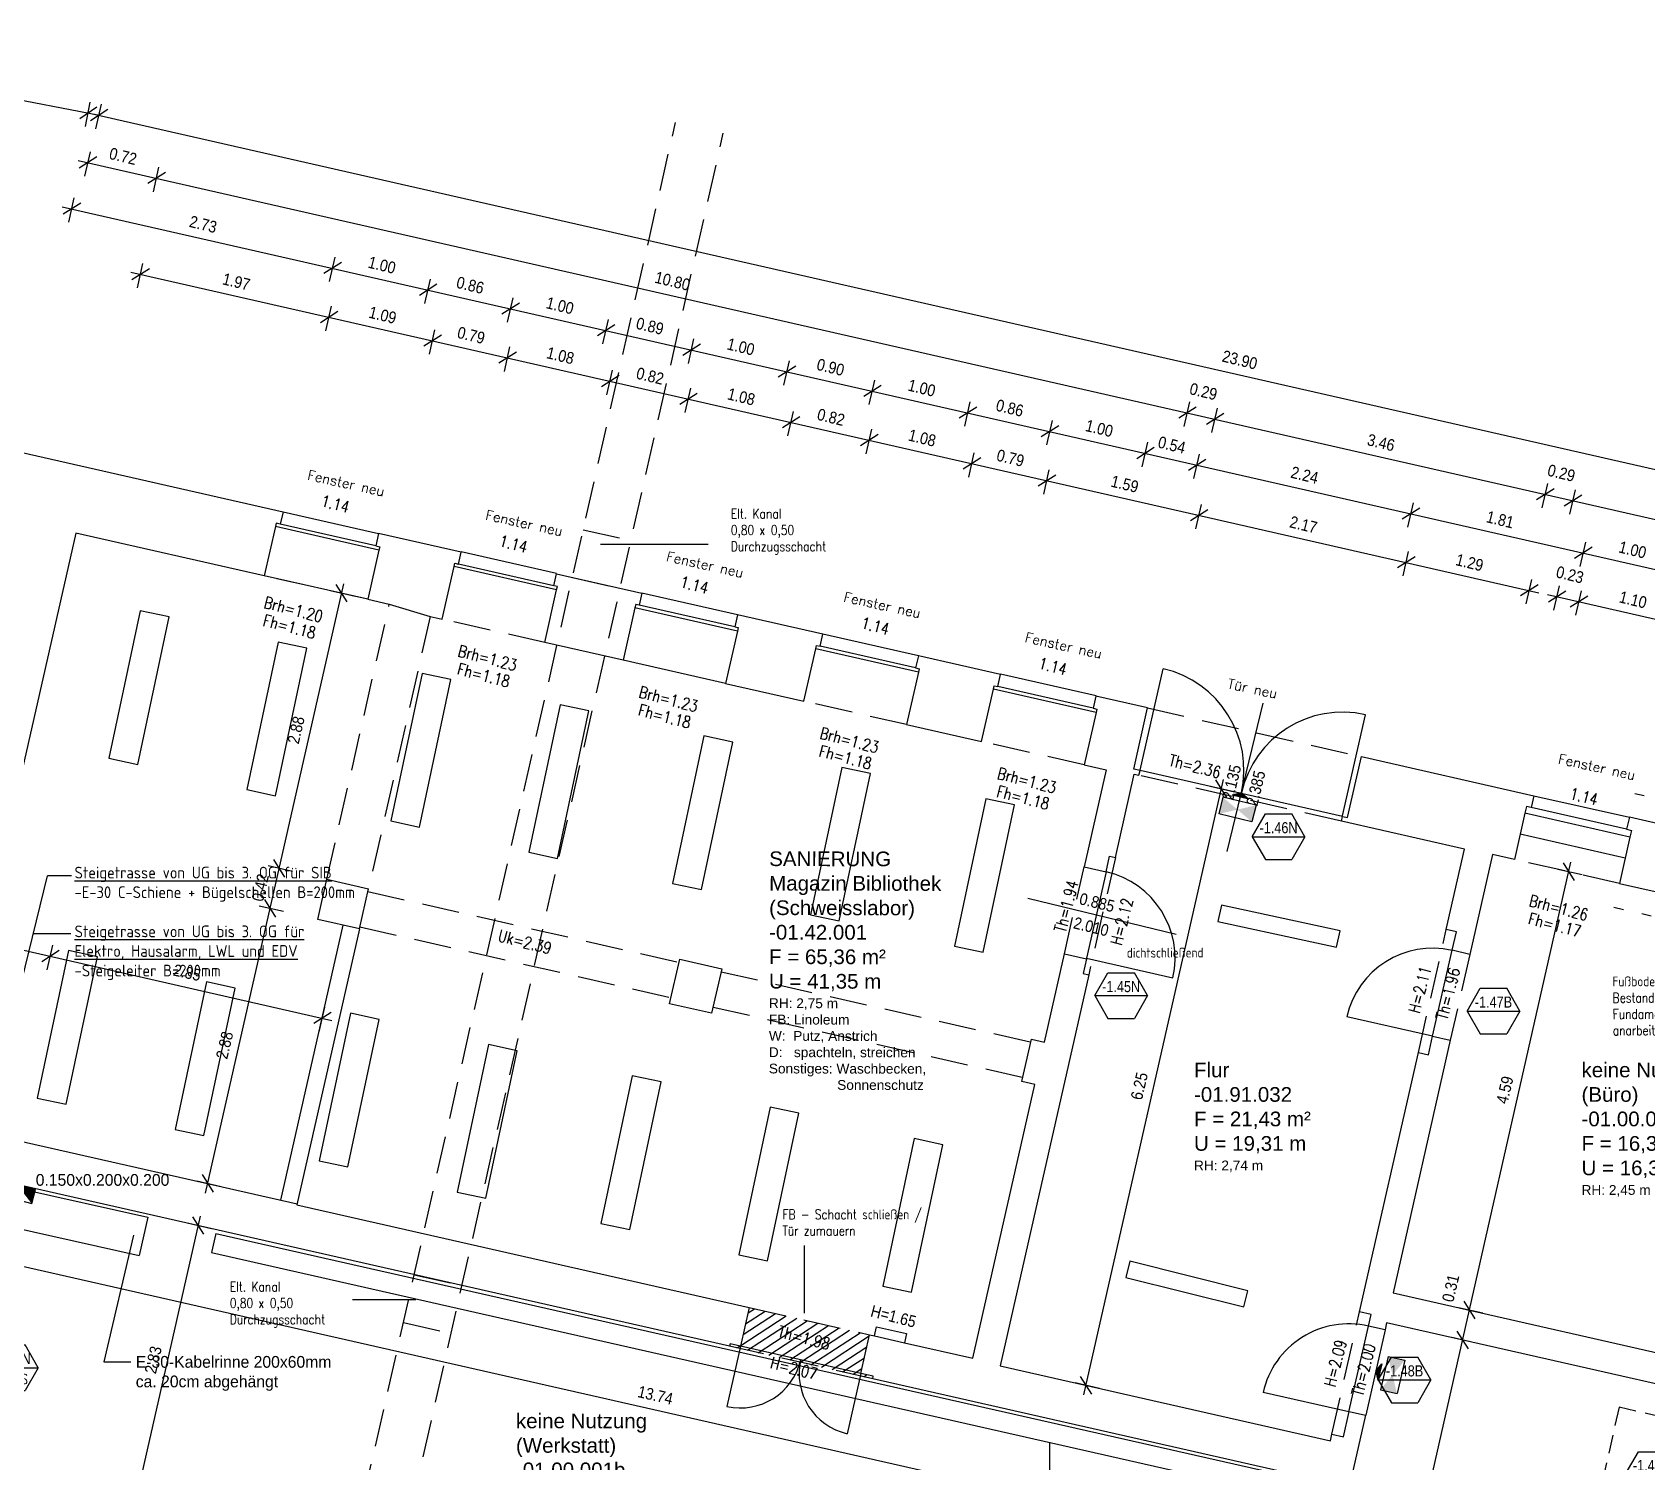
# Model space of a CAD drawing. Header units: metres. Extents: x 157 to 276, y 126 to 187.
# Drawn here: x 236.08 to 252.57, y 157.45 to 172.05 of the extents above; entities that cross this region are included whole.
import ezdxf
from ezdxf.enums import TextEntityAlignment as Align

# ---------------------------------------------------------------- set-up
doc = ezdxf.new("R2010")
doc.units = ezdxf.units.M
doc.header["$LTSCALE"] = 0.03
for name, pattern in [('AUSGEZOGEN', [0]), ('DOT', [0]), ('PUNKT', [6.35, 0, -6.35]), ('STRICHLINIE', [19.05, 12.7, -6.35]), ('VERDECKT', [9.525, 6.35, -3.175])]:
    doc.linetypes.add(name, pattern=pattern)
for name, color, linetype in [('A_abriss', 44, '_ABBRUCH'), ('A_ansicht', 9, 'Continuous'), ('A_bemaßung', 2, 'Continuous'), ('A_BRANDSCHUTZ', 10, 'Continuous'), ('A_EINBAUTEN', 2, 'Continuous'), ('A_Elektro', 1, 'Continuous'), ('A_Fenster', 7, 'Continuous'), ('A_höhen', 3, 'Continuous'), ('A_NR_TÜR', 1, 'Continuous'), ('A_räume', 5, 'Continuous'), ('A_schraffur', 10, 'Continuous'), ('A_text', 5, 'Continuous'), ('A_Tuernummern', 1, 'Continuous'), ('A_TXT-TUER', 1, 'Continuous'), ('A_türen', 9, 'Continuous'), ('A_verdeckt', 8, 'STRICHLINIE'), ('A_wände', 6, 'Continuous'), ('E__DURCHBR', 2, 'Continuous'), ('E__LEUCHTEN', 6, 'AUSGEZOGEN'), ('E__VERSYS', 2, 'AUSGEZOGEN'), ('Standard', 7, 'AUSGEZOGEN')]:
    doc.layers.add(name, color=color, linetype=linetype)
doc.styles.add('arial-n', font='ARIALN.TTF')
doc.styles.add('BOLDSIMP_FNT', font='TXT', dxfattribs={"height": 1})
doc.styles.add('ISO9', font='iso8.shx', dxfattribs={"height": 0.12})
doc.styles.add('NORM', font='simplex.shx', dxfattribs={"width": 0.7, "bigfont": 'bigfont.shx'})
doc.styles.add('SIMPLEX', font='simplex.shx', dxfattribs={"width": 0.8, "height": 0.1})
doc.linetypes.add('_ABBRUCH', pattern='A,25,[101,cadkon.shx,S=3.5,R=0,X=0,Y=0],25', length=50)
doc.dimstyles.get("Standard").update_dxf_attribs({"dimtxt": 0.18, "dimasz": 0.18, "dimexe": 0.18, "dimexo": 0.0625, "dimgap": 0.09, "dimtad": 0, "dimtih": 1, "dimtoh": 1, "dimdec": 4, "dimzin": 0, "dimdsep": 46, "dimlunit": 3, "dimtxsty": 'Standard', "dimcen": 0.09, "dimadec": 0, "dimazin": 0, "dimtfac": 1, "dimtdec": 4, "dimtofl": 0, "dimtmove": 2, "dimatfit": 3, "dimfxl": 1, "dimtolj": 1, "dimtzin": 0, "dimarcsym": 0})

# ---------------------------------------------------------------- blocks, each defined once
blk = doc.blocks.new('SLASH1')
at = {"layer": 'A_bemaßung', "color": 2, "linetype": 'Continuous'}
for p, q in [((0.07663, 0.07663), (-0.07319, -0.07319)), ((0, -0.14068), (0, 0.11466))]:
    blk.add_line(p, q, dxfattribs=at)
blk = doc.blocks.new('Tür-Nr')
at = {"layer": 'A_NR_TÜR'}
for p, q in [((-0.057, -108.865), (0.077, -108.632)), ((0.077, -108.632), (0.347, -108.632)), ((0.481, -108.865), (0.347, -108.632)), ((-0.057, -108.865), (0.481, -108.865)), ((-0.057, -108.865), (0.077, -109.098)), ((0.481, -108.865), (0.347, -109.098)), ((0.077, -109.098), (0.347, -109.098))]:
    blk.add_line(p, q, dxfattribs=at)
at = {"layer": 'A_TXT-TUER', "style": 'arial-n', "flags": 4}
blk.add_attdef('TÜR-NR.', text='', height=0.113, dxfattribs=at).set_placement((0.211, -108.772), align=Align.MIDDLE_CENTER)
at = {"layer": 'A_TXT-TUER', "style": 'NORM', "width": 0.7}
for tag, flags, p in [('BRANDSCHUTZ', 4, (0.229, -108.981)), ('DIN', 5, (0.214, -109.198)), ('ABMESSUNG', 5, (0.214, -109.333)), ('MATERIAL', 5, (0.214, -109.467)), ('WANDART', 5, (0.214, -109.601)), ('SCHLOSS', 5, (0.214, -109.87)), ('ZARGE', 5, (0.214, -109.736)), ('BESCHLÄGE', 5, (0.214, -110.005)), ('SONSTIGES', 5, (0.214, -110.139))]:
    blk.add_attdef(tag, text='', height=0.0784, dxfattribs=dict(at, flags=flags)).set_placement(p, align=Align.MIDDLE_CENTER)
blk = doc.blocks.new('PU1')
at = {"color": 3}
for p, q in [((-119, -55), (-119, 70)), ((-119, 70), (131, 70)), ((131, -55), (131, 70)), ((-119, -55), (131, -55)), ((-56, -87), (69, -87)), ((6, -118), (-56, -87)), ((6, -118), (69, -87))]:
    blk.add_line(p, q, dxfattribs=at)
for points in [[(-119, 70), (-119, -55), (131, -55), (131, 70)], [(69, -87), (-56, -87), (6, -118)]]:
    blk.add_solid(points, dxfattribs=at)
blk = doc.blocks.new('I108')
for p, q in [((-7.7, 1.5), (-7.7, -1.5)), ((7.7, 1.5), (-7.7, 1.5)), ((7.7, -1.5), (7.7, 1.5)), ((-7.7, -1.5), (7.7, -1.5))]:
    blk.add_line(p, q)
blk = doc.blocks.new('I104')
for p, q in [((-6.2, 0.85), (-6.2, -0.85)), ((6.2, 0.85), (-6.2, 0.85)), ((6.2, -0.85), (6.2, 0.85)), ((-6.2, -0.85), (6.2, -0.85))]:
    blk.add_line(p, q)
blk = doc.blocks.new('A$C2D1211C5')
at = {"layer": 'E__LEUCHTEN', "color": 2, "linetype": 'Continuous', "yscale": 0.09999999999999432}
for name, p, xscale, zscale, rotation in [('I108', (76.247, 15.313, 2.965), 0.0999999999999818, 0.1000000000000001, 77.9999999999982), ('I108', (77.656, 14.993, 2.965), 0.0999999999999818, 0.1000000000000001, 77.9999999999982), ('I108', (79.126, 14.673, 2.965), 0.0999999999999818, 0.1000000000000001, 77.9999999999982), ('I108', (80.535, 14.353, 2.965), 0.0999999999999818, 0.1000000000000001, 77.9999999999982), ('I108', (82.005, 14.034, 2.965), 0.0999999999999818, 0.1000000000000001, 77.9999999999982), ('I108', (83.414, 13.714, 2.965), 0.0999999999999818, 0.1000000000000001, 77.9999999999982), ('I108', (84.883, 13.394, 2.965), 0.0999999999999818, 0.1000000000000001, 77.9999999999982), ('I104', (87.892, 12.876), 0.1000000000000052, 0.1, 347.8388301144237), ('I108', (75.515, 11.843, 2.965), 0.0999999999999818, 0.1000000000000001, 77.9999999999982), ('I108', (76.924, 11.523, 2.965), 0.0999999999999818, 0.1000000000000001, 77.9999999999982), ('I108', (78.395, 11.203, 2.965), 0.0999999999999818, 0.1000000000000001, 77.9999999999982), ('I108', (79.804, 10.883, 2.965), 0.0999999999999818, 0.1000000000000001, 77.9999999999982), ('I108', (81.273, 10.564, 2.965), 0.0999999999999818, 0.1000000000000001, 77.9999999999982), ('I108', (82.682, 10.244, 2.965), 0.0999999999999818, 0.1000000000000001, 77.9999999999982), ('I108', (84.151, 9.923, 2.965), 0.0999999999999818, 0.1000000000000001, 77.9999999999982), ('I104', (86.951, 9.222), 0.1000000000000039, 0.1, 345.9755045826388)]:
    blk.add_blockref(name, p, dxfattribs=dict(at, xscale=xscale, zscale=zscale, rotation=rotation))
at = {"layer": 'E__LEUCHTEN', "color": 7, "xscale": 0.001396999999998975, "yscale": 0.001396999999997206, "zscale": 0.001397, "rotation": 166.3589630988269}
blk.add_blockref('PU1', (87.478, 14.075), dxfattribs=at)
at = {"layer": 'E__LEUCHTEN', "color": 7, "linetype": 'Continuous', "ltscale": 5, "xscale": 0.001397000000022339, "yscale": 0.001396999999997206, "zscale": 0.001397, "rotation": 256.9535552054409}
blk.add_blockref('PU1', (89.044, 8.304), dxfattribs=at)
blk = doc.blocks.new('A$C5C7B2202')
at = {"layer": 'E__VERSYS', "color": 7, "linetype": 'Continuous', "ltscale": 5}
for p, q in [((75.048, 12.305), (75.311, 13.392)), ((75.556, 13.392), (75.311, 13.392)), ((75.55, 12.798), (75.168, 12.798))]:
    blk.add_line(p, q, dxfattribs=at)
at = {"layer": 'E__VERSYS', "color": 7, "insert": (75.589, 12.327), "char_height": 0.12, "attachment_point": 7, "style": 'ISO9'}
blk.add_mtext('{\\LSteigetrasse von UG bis 3. OG für SIB\\P}-E-30 C-Schiene + Bügelschellen B=200mm \\P\\P{\\LSteigetrasse von UG bis 3. OG für  \\PElektro, Hausalarm, LWL und EDV\\P}-Steigeleiter B=200mm', dxfattribs=at)
blk = doc.blocks.new('Deckendurchbruch')
for p, q in [((1, 1), (0, 1)), ((0, 1), (0, 0)), ((1, 0), (1, 1)), ((0, 0), (1, 0))]:
    blk.add_line(p, q)
blk.add_solid([(0, 0), (1, 1), (0, 1)])
blk = doc.blocks.new('A$C07AD1800')
at = {"layer": 'E__DURCHBR', "linetype": 'Continuous'}
ref = blk.add_blockref('Deckendurchbruch', (74.998, 10.241), dxfattribs=dict(at, xscale=0.1500000040192404, yscale=0.2000000000000171, zscale=1.1, rotation=254.6014333671657))
ref.add_attrib('EC_DIM', '0.150x0.200x0.200', (75.192, 10.226), dxfattribs={"linetype": 'Continuous', "height": 0.12})
blk = doc.blocks.new('A$C1B684F00')
at = {"layer": 'E__VERSYS', "color": 3}
for p, q in [((75.027, 10.198), (76.336, 9.906)), ((76.336, 9.906), (76.249, 9.515)), ((74.94, 9.808), (76.249, 9.515)), ((77.033, 9.738), (76.989, 9.543)), ((77.033, 9.738), (88.364, 7.175)), ((76.989, 9.543), (88.32, 6.98))]:
    blk.add_line(p, q, dxfattribs=at)
at = {"layer": 'E__VERSYS', "color": 7, "linetype": 'Continuous', "ltscale": 5}
blk.add_line((85.548, 7.607), (85.548, 6.598), dxfattribs=at)
at = {"layer": 'E__VERSYS', "color": 7, "insert": (76.214, 8.488), "char_height": 0.12, "attachment_point": 1}
blk.add_mtext('E-30-Kabelrinne 200x60mm\\Pca. 20cm abgehängt', dxfattribs=at)
at = {"layer": 'E__VERSYS', "color": 1, "annotation_type": 0, "has_hookline": 1, "hookline_direction": 0, "text_width": 2.62}
blk.add_leader([(76.191, 9.723), (75.887, 8.428), (76.164, 8.428)], dimstyle='Standard', override={"dimtxt": 0.12, "dimasz": 0.05, "dimexe": 0.1, "dimgap": 0.05, "dimtad": 0, "dimtih": 0, "dimtoh": 0, "dimdec": 2, "dimrnd": 0.0025, "dimlunit": 2, "dimdle": 0.025, "dimclrd": 7, "dimclre": 7, "dimclrt": 7, "dimtdec": 2, "dimtix": 1, "dimldrblk": 'None', "dimtvp": 1}, dxfattribs=at)

msp = doc.modelspace()

# ---------------------------------------------------------------- hatches: boundary and pattern name
at = {"layer": 'A_schraffur'}
h = msp.add_hatch(dxfattribs=at)
h.set_pattern_fill('ANSI31', color=256, scale=0.025, style=0)
h.set_pattern_definition([(33.0305, (232.715325, 157.426845), (-0.04326617, 0.06654645), [])])
h.paths.add_polyline_path([(244.63093, 158.74614), (243.40215, 159.02486), (243.31257, 158.6299), (243.20529, 158.65422), (243.19974, 158.62985), (244.66261, 158.29803), (244.66813, 158.32241), (244.54136, 158.35118)])

# ---------------------------------------------------------------- linework, layer by layer
at = {"layer": 'A_abriss', "ltscale": 0.5}
for p, q in [((238.61601, 160.12075), (239.2531, 162.9294)), ((239.41887, 162.8918), (238.77955, 160.07339)), ((243.31257, 158.6299), (243.17319, 158.01553)), ((244.54136, 158.35118), (243.31257, 158.6299)), ((244.54136, 158.35118), (244.40197, 157.7368))]:
    msp.add_line(p, q, dxfattribs=at)
for centre, start, end in [((243.31257, 158.6299), 257.218749, 347.218267), ((244.54136, 158.35119), 167.222909, 257.217378)]:
    msp.add_arc(centre, 0.63, start, end, dxfattribs=at)
at = {"layer": 'A_ansicht', "color": 9, "linetype": 'Continuous'}
for p, q in [((238.6389, 167.14956), (239.61415, 166.92838)), ((241.43407, 166.52091), (240.45886, 166.74212)), ((239.5052, 166.25603), (238.44709, 166.49606)), ((243.28097, 166.09663), (242.30576, 166.31784)), ((245.12905, 165.67747), (244.1538, 165.89865)), ((243.16055, 165.39614), (242.11218, 165.63393)), ((246.9441, 165.27112), (245.96888, 165.4923)), ((251.41683, 164.25121), (252.392, 164.03001)), ((252.34905, 163.61444), (251.27631, 163.85777))]:
    msp.add_line(p, q, dxfattribs=at)
at = {"layer": 'A_ansicht', "color": 9, "linetype": 'DOT'}
msp.add_line((249.89775, 158.79735), (249.69976, 157.92449), dxfattribs=at)
at = {"layer": 'A_bemaßung', "linetype": 'Continuous'}
for p, q in [((232.39323, 172.04561), (236.74571, 171.20141)), ((236.66142, 171.2205), (260.16309, 165.87262)), ((236.54772, 170.73704), (260.05285, 165.38838)), ((236.38395, 170.26489), (254.82648, 166.06825)), ((237.08453, 169.59628), (248.09313, 167.09133)), ((247.8981, 167.13562), (251.46692, 166.32367)), ((237.84782, 160.19246), (239.25913, 166.4144)), ((251.55462, 166.30359), (254.87965, 165.54712)), ((246.81926, 158.13185), (248.24493, 164.41718)), ((249.66656, 154.18421), (251.79568, 163.57075)), ((235.48117, 162.789), (239.13796, 161.95653)), ((237.12448, 157.00346), (237.79474, 159.9584)), ((235.64519, 159.52308), (249.23498, 156.44055))]:
    msp.add_line(p, q, dxfattribs=at)
at = {"layer": 'A_bemaßung'}
for p, q in [((248.28413, 163.68128), (248.65131, 165.19667)), ((246.24786, 163.20537), (247.76326, 162.83818))]:
    msp.add_line(p, q, dxfattribs=at)
at = {"layer": 'A_EINBAUTEN', "linetype": 'STRICHLINIE'}
for p, q in [((237.5601, 148.69302), (242.64851, 171.12499)), ((238.04771, 148.58242), (243.13612, 171.01438)), ((241.70526, 166.96674), (242.19287, 166.85613)), ((241.59465, 166.47913), (242.08226, 166.36852)), ((239.97981, 159.36022), (240.46743, 159.24961)), ((239.8692, 158.87261), (240.35682, 158.762))]:
    msp.add_line(p, q, dxfattribs=at)
at = {"layer": 'A_EINBAUTEN'}
for p, q in [((242.98238, 166.81728), (241.88334, 166.81728)), ((239.99546, 159.10179), (239.34996, 159.10179))]:
    msp.add_line(p, q, dxfattribs=at)
at = {"layer": 'A_Fenster', "color": 10, "linetype": 'Continuous'}
for p, q in [((239.61912, 166.75831), (238.56102, 166.99831)), ((239.58546, 166.80184), (238.61019, 167.02303)), ((241.43415, 166.35173), (240.38581, 166.58953)), ((241.40531, 166.39414), (240.43009, 166.61533)), ((243.28222, 165.9325), (242.23384, 166.17031)), ((243.2534, 165.97494), (242.27814, 166.19617)), ((245.13025, 165.51334), (244.08189, 165.75113)), ((245.10144, 165.55577), (244.1262, 165.77697)), ((246.94418, 165.10188), (245.8958, 165.33969)), ((246.91537, 165.14433), (245.94011, 165.36553)), ((252.36443, 163.90831), (251.38921, 164.1295)), ((252.39771, 163.82897), (251.32497, 164.07231))]:
    msp.add_line(p, q, dxfattribs=at)
at = {"layer": 'A_text'}
msp.add_line((243.96351, 159.65965), (243.96351, 158.96798), dxfattribs=at)
at = {"layer": 'A_türen', "color": 10, "linetype": 'Continuous'}
for p, q in [((247.39509, 164.51292), (247.62954, 165.54664)), ((249.46257, 164.04395), (249.69704, 165.07769)), ((249.46139, 164.03873), (247.39388, 164.50767)), ((247.04659, 163.47389), (246.8464, 162.59133)), ((246.84641, 162.59134), (247.72898, 162.39115))]:
    msp.add_line(p, q, dxfattribs=at)
at = {"layer": 'A_türen', "linetype": 'Continuous'}
for p, q in [((250.38271, 161.79429), (250.5818, 162.67202)), ((250.38271, 161.79429), (249.50501, 161.99341)), ((249.52801, 157.95836), (249.72708, 158.83604)), ((249.52801, 157.95836), (248.65029, 158.15743))]:
    msp.add_line(p, q, dxfattribs=at)
at = {"layer": 'A_türen', "color": 10, "linetype": 'Continuous'}
for centre, radius, start, end in [((247.39509, 164.51291), 1.06, 347.222016, 77.221492), ((249.46257, 164.04395), 1.06, 77.220557, 167.218044), ((246.84641, 162.59134), 0.90499, 347.220063, 77.219646)]:
    msp.add_arc(centre, radius, start, end, dxfattribs=at)
at = {"layer": 'A_türen', "linetype": 'Continuous'}
for centre, start, end in [((250.38271, 161.79429), 77.2202, 167.217918), ((249.528, 157.95837), 77.220117, 167.222405)]:
    msp.add_arc(centre, 0.9, start, end, dxfattribs=at)
at = {"layer": 'A_verdeckt'}
for p, q in [((239.5052, 166.25603), (238.44709, 166.49606)), ((239.08755, 163.39763), (239.72464, 166.20628)), ((240.14224, 166.08078), (239.51177, 163.3014)), ((241.31251, 165.81535), (240.26411, 166.05314)), ((245.00862, 164.97697), (243.96023, 165.21475)), ((247.47011, 165.14642), (249.65605, 164.65057)), ((246.82252, 164.5655), (245.77416, 164.80329)), ((249.45028, 163.98997), (247.38282, 164.45893)), ((247.14161, 163.62154), (246.86951, 162.42201)), ((246.62102, 162.63732), (246.8223, 163.52477)), ((252.29045, 163.35599), (251.21767, 163.59934)), ((239.50512, 163.27215), (242.68436, 162.551)), ((239.4233, 162.91129), (242.60254, 162.19018)), ((250.23718, 161.62738), (250.52254, 162.8854)), ((250.76219, 162.6311), (250.56312, 161.7534)), ((243.11348, 162.45365), (246.27807, 161.73587)), ((243.03162, 162.09284), (246.19623, 161.375)), ((243.40215, 159.02486), (244.63093, 158.74614)), ((249.35348, 157.73133), (249.6366, 158.97963)), ((244.67971, 158.73509), (244.98688, 158.66542)), ((244.66261, 158.29803), (243.19974, 158.62985))]:
    msp.add_line(p, q, dxfattribs=at)
at = {"layer": 'A_wände', "linetype": 'Continuous'}
for p, q in [((236.52102, 166.93295), (235.25131, 161.33516)), ((238.44709, 166.49606), (236.52102, 166.93295)), ((238.56102, 166.99831), (238.44709, 166.49606)), ((238.99464, 162.98802), (239.08755, 163.39763)), ((239.08755, 163.39763), (239.51177, 163.3014)), ((239.41886, 162.8918), (238.99464, 162.98802)), ((235.83662, 160.75119), (238.78176, 160.08315)), ((243.19974, 158.62985), (235.91969, 160.28117)), ((238.77955, 160.07339), (243.40215, 159.02486)), ((243.40215, 159.02486), (243.31257, 158.6299)), ((243.20529, 158.65422), (243.19974, 158.62985)), ((243.31257, 158.6299), (243.20529, 158.65422))]:
    msp.add_line(p, q, dxfattribs=at)
at = {"layer": 'A_wände', "color": 1, "linetype": 'Continuous'}
msp.add_line((240.14224, 166.08079), (240.14224, 166.08078), dxfattribs=at)
at = {"layer": 'A_wände'}
msp.add_line((239.41887, 162.8918), (239.51177, 163.3014), dxfattribs=at)
at = {"layer": 'A_wände', "linetype": 'Continuous'}
for points in [[(235.97512, 167.75381), (238.6389, 167.14956), (238.61019, 167.02303), (238.56877, 167.03245), (238.56102, 166.99831)], [(239.58546, 166.80184), (239.62685, 166.79241), (239.61912, 166.75831), (239.5052, 166.25603), (239.72464, 166.20628), (240.14224, 166.08079), (240.26411, 166.05314), (240.38581, 166.58953), (240.39355, 166.62366), (240.43009, 166.61533), (240.4577, 166.73702), (239.61415, 166.92838), (239.58546, 166.80184)], [(242.30576, 166.31784), (242.27814, 166.19617), (242.24158, 166.20444), (242.23384, 166.17031), (242.11218, 165.63393), (241.31251, 165.81535), (241.43415, 166.35173), (241.44189, 166.38584), (241.40531, 166.39414), (241.43291, 166.51581), (242.30576, 166.31784)], [(243.16055, 165.39614), (243.96023, 165.21475), (244.08189, 165.75113), (244.08965, 165.78528), (244.1262, 165.77697), (244.1538, 165.89865), (243.28097, 166.09663), (243.2534, 165.97494), (243.28995, 165.96663), (243.28222, 165.9325), (243.16055, 165.39614)], [(245.13025, 165.51334), (245.00862, 164.97697), (245.77416, 164.80329), (245.8958, 165.33969), (245.90356, 165.3738), (245.94011, 165.36553), (245.96775, 165.48721), (245.12905, 165.67747), (245.10144, 165.55577), (245.13799, 165.54747), (245.13025, 165.51334)], [(246.82252, 164.5655), (247.04681, 164.51464), (246.8223, 163.52477), (247.04659, 163.47389), (247.08309, 163.6348), (247.14161, 163.62154), (247.33407, 164.46998), (247.38282, 164.45893), (247.39388, 164.50767), (247.32865, 164.52249), (247.47011, 165.14642), (246.94294, 165.266), (246.91537, 165.14433), (246.95192, 165.13602), (246.94418, 165.10188), (246.82252, 164.5655)], [(251.41683, 164.25121), (251.38921, 164.1295), (251.34046, 164.14057), (251.32497, 164.07231), (251.21767, 163.59934), (250.99336, 163.6502), (250.76219, 162.6311), (250.5818, 162.67202), (250.62495, 162.86217), (250.52254, 162.8854), (250.70835, 163.70462), (249.45028, 163.98997), (249.46139, 164.03873), (249.51459, 164.02665), (249.65605, 164.65057), (251.41683, 164.25121)], [(253.25026, 163.83532), (252.392, 164.03001), (252.36443, 163.90831), (252.41319, 163.89725), (252.39771, 163.82897), (252.29045, 163.35599), (253.05111, 163.18346), (253.15839, 163.65644), (253.17389, 163.72471), (253.22264, 163.71365), (253.25026, 163.83532)], [(244.54136, 158.35118), (244.63093, 158.74614), (244.67971, 158.73509), (244.7007, 158.82775), (245.00792, 158.75806), (244.98688, 158.66542), (245.68419, 158.50723), (246.31796, 161.30127), (246.18626, 161.33114), (246.28471, 161.76509), (246.41639, 161.73526), (246.62102, 162.63732), (246.84531, 162.58645), (246.81101, 162.43528), (246.86951, 162.42201), (245.96366, 158.42846), (249.33799, 157.66309), (249.35348, 157.73133), (249.47048, 157.70479), (249.52908, 157.96323), (249.69796, 157.92563), (249.32729, 156.29145)], [(242.58816, 162.12678), (242.69102, 162.58025), (243.12011, 162.48292), (243.01728, 162.02944), (242.58816, 162.12678)], [(253.33542, 158.09146), (249.91172, 158.86805), (249.89775, 158.79735), (249.72708, 158.83604), (249.75362, 158.95309), (249.6366, 158.97963), (250.23718, 161.62738), (250.33957, 161.60414), (250.38271, 161.79429), (250.56312, 161.7534), (249.97804, 159.17392), (253.4547, 158.38531)], [(249.23659, 156.31202), (249.24655, 156.35591), (249.11975, 156.38469), (249.31442, 157.24285), (244.66261, 158.29803), (244.66813, 158.32241), (244.54136, 158.35118)]]:
    msp.add_lwpolyline(points, dxfattribs=at)
at = {"layer": 'Standard', "color": 7, "linetype": 'PUNKT'}
for p, q in [((252.44729, 164.27382), (257.20026, 163.19604)), ((252.23516, 163.11218), (254.17096, 162.67322))]:
    msp.add_line(p, q, dxfattribs=at)
at = {"layer": 'Standard', "color": 7, "linetype": 'VERDECKT'}
for p, q in [((252.28749, 158.0061), (251.73131, 155.55336)), ((254.72372, 157.45366), (252.28749, 158.0061))]:
    msp.add_line(p, q, dxfattribs=at)

# ---------------------------------------------------------------- block references
at = {"layer": 'A_bemaßung', "color": 7}
for p, rotation in [((236.64755, 171.22042), 349.038871), ((236.75894, 171.19838), 347.22), ((236.64526, 170.71491), 347.22), ((237.34537, 170.5556), 347.22), ((236.48147, 170.24278), 347.22), ((239.1449, 169.63669), 347.22), ((237.18207, 169.57417), 347.22), ((240.11994, 169.41481), 347.22), ((239.10783, 169.13597), 347.22), ((240.96338, 169.22287), 347.22), ((241.93842, 169.001), 347.22), ((240.16577, 168.89519), 347.22), ((242.81114, 168.80241), 347.22), ((240.93123, 168.72103), 347.22), ((241.97943, 168.48248), 347.22), ((243.7862, 168.58051), 347.22), ((242.77901, 168.30053), 347.22), ((244.65889, 168.38194), 347.22), ((245.63396, 168.16004), 347.22), ((247.87617, 168.15922), 347.22), ((248.15893, 168.09487), 347.22), ((248.15894, 168.09489), 347.22), ((243.82721, 168.06202), 347.22), ((246.47251, 167.96922), 347.22), ((244.62676, 167.88006), 347.22), ((245.67496, 167.64152), 347.22), ((247.4476, 167.74735), 347.22), ((247.97466, 167.6274), 347.22), ((247.97467, 167.6274), 347.22), ((246.44038, 167.46736), 347.22), ((251.53271, 167.32718), 347.22), ((247.99561, 167.11343), 347.22), ((247.99565, 167.1135), 347.22), ((250.16028, 167.13004), 347.22), ((251.81545, 167.2628), 347.22), ((251.81546, 167.26279), 347.22), ((250.11152, 166.63201), 347.22), ((251.92076, 166.72945), 347.22), ((239.23701, 166.31687), 77.21999999999997), ((251.36939, 166.34579), 347.22), ((251.65215, 166.28146), 347.2211619999998), ((251.87642, 166.23044), 347.2211619999998), ((248.22282, 164.31966), 77.21999999999997), ((238.59993, 163.50823), 77.21999999999997), ((251.77355, 163.47323), 77.21999999999997), ((238.50702, 163.09862), 77.21999999999997), ((236.26158, 162.61139), 347.2199890000004), ((236.26158, 162.61139), 347.2199890000004), ((239.04044, 161.97866), 347.2199890000004), ((237.86996, 160.28998), 77.21999999999997), ((237.77262, 159.86087), 77.21999999999997), ((250.75822, 158.99695), 77.21999999999997), ((250.75822, 158.99695), 77.21999999999997), ((250.68899, 158.69175), 77.21999999999997), ((250.68899, 158.69175), 77.21999999999997), ((246.84136, 158.22937), 77.21999999999997)]:
    msp.add_blockref('SLASH1', p, dxfattribs=dict(at, rotation=rotation))
at = {"layer": 'A_Elektro'}
for name in ['A$C2D1211C5', 'A$C07AD1800', 'A$C5C7B2202', 'A$C1B684F00']:
    msp.add_blockref(name, (160.92067, 150.04212), dxfattribs=at)
at = {"layer": 'A_Tuernummern'}
ref = msp.add_blockref('Tür-Nr', (248.59726, 272.6966), dxfattribs=at)
ref.add_attrib('TÜR-NR.', '-1.46N', dxfattribs={"layer": 'A_TXT-TUER', "height": 0.112896, "style": 'arial-n'}).set_placement((248.80861, 163.92426), align=Align.MIDDLE_CENTER)
ref = msp.add_blockref('Tür-Nr', (246.98924, 271.07422), dxfattribs=at)
ref.add_attrib('TÜR-NR.', '-1.45N', dxfattribs={"layer": 'A_TXT-TUER', "height": 0.112896, "style": 'arial-n'}).set_placement((247.20059, 162.30188), align=Align.MIDDLE_CENTER)
ref = msp.add_blockref('Tür-Nr', (250.79283, 270.91646), dxfattribs=at)
ref.add_attrib('TÜR-NR.', '-1.47B', dxfattribs={"layer": 'A_TXT-TUER', "height": 0.112896, "style": 'arial-n'}).set_placement((251.00418, 162.14412), align=Align.MIDDLE_CENTER)
ref = msp.add_blockref('Tür-Nr', (235.65617, 267.27565), dxfattribs=at)
ref.add_attrib('TÜR-NR.', '-1.43N', dxfattribs={"layer": 'A_TXT-TUER', "height": 0.112896, "style": 'arial-n'}).set_placement((235.86753, 158.5033), align=Align.MIDDLE_CENTER)
ref.add_attrib('BRANDSCHUTZ', 'T30RS', dxfattribs={"layer": 'A_TXT-TUER', "height": 0.1, "style": 'NORM', "width": 0.7}).set_placement((235.88484, 158.29472), align=Align.MIDDLE_CENTER)
ref = msp.add_blockref('Tür-Nr', (249.88454, 267.15047), dxfattribs=at)
ref.add_attrib('TÜR-NR.', '-1.48B', dxfattribs={"layer": 'A_TXT-TUER', "height": 0.112896, "style": 'arial-n'}).set_placement((250.0959, 158.37813), align=Align.MIDDLE_CENTER)
ref = msp.add_blockref('Tür-Nr', (252.40741, 266.18413), dxfattribs=at)
ref.add_attrib('TÜR-NR.', '-1.49B', dxfattribs={"layer": 'A_TXT-TUER', "height": 0.112896, "style": 'arial-n'}).set_placement((252.61876, 157.41179), align=Align.MIDDLE_CENTER)

# ---------------------------------------------------------------- texts
at = {"layer": 'A_abriss', "ltscale": 0.5, "style": 'SIMPLEX', "width": 0.8}
msp.add_text('Th=1.98', height=0.12, rotation=345.5, dxfattribs=at).set_placement((243.93862, 158.62325), align=Align.BOTTOM_CENTER)
msp.add_text('H=2.07', height=0.12, rotation=345.5, dxfattribs=at).set_placement((243.59836, 158.3721), align=Align.BOTTOM_LEFT)
at = {"layer": 'A_bemaßung', "color": 7, "linetype": 'Continuous', "style": 'BOLDSIMP_FNT', "width": 0.9}
for s, rotation, p in [('0.72', 346.3, (236.84596, 170.7204)), ('2.73', 346.3, (237.66397, 170.02556)), ('1.00', 346.3, (239.49057, 169.60928)), ('1.97', 346.3, (238.0032, 169.43894)), ('0.86', 346.3, (240.3923, 169.40407)), ('10.80', 346.3, (242.41955, 169.45555)), ('1.09', 346.3, (239.49749, 169.09862)), ('1.00', 346.3, (241.3091, 169.19549)), ('0.89', 346.3, (242.22796, 168.98635)), ('0.79', 346.3, (240.40166, 168.89271)), ('1.00', 346.3, (243.15687, 168.775)), ('1.08', 346.3, (241.31354, 168.68532)), ('0.90', 346.3, (244.07319, 168.56644)), ('23.90', 346.3, (248.21451, 168.65091)), ('0.82', 346.3, (242.22985, 168.47669)), ('1.08', 346.3, (243.16127, 168.26486)), ('1.00', 346.3, (245.00464, 168.35452)), ('0.29', 346.3, (247.88205, 168.31798)), ('0.86', 346.3, (245.9039, 168.14986)), ('0.82', 346.3, (244.07763, 168.05622)), ('1.00', 346.3, (246.81827, 167.94182)), ('1.08', 346.3, (245.00905, 167.84437)), ('0.54', 346.3, (247.55925, 167.77304)), ('3.46', 346.3, (249.69668, 167.79708)), ('0.79', 346.3, (245.91085, 167.63905)), ('2.24', 346.3, (248.9157, 167.46496)), ('0.29', 346.3, (251.53858, 167.4859)), ('1.59', 346.3, (247.07873, 167.3736)), ('2.17', 346.3, (248.90433, 166.95838)), ('1.81', 346.3, (250.9138, 167.01017)), ('1.00', 346.3, (252.26645, 166.70203)), ('1.29', 346.3, (250.6012, 166.572)), ('0.23', 346.3, (251.62628, 166.44744)), ('1.10', 346.3, (252.27091, 166.19203)), ('2.88', 76.9, (238.83331, 164.76313)), ('0.42', 76.9, (238.46831, 163.15399)), ('2.85', 347.8, (237.50186, 162.38108)), ('2.88', 76.9, (238.10332, 161.54487)), ('6.25', 76.9, (247.44748, 161.12759)), ('4.59', 76.9, (251.18129, 161.08816)), ('0.31', 76.9, (250.62823, 159.06396)), ('2.83', 76.9, (237.37444, 158.3315)), ('13.74', 346.9, (242.24551, 158.07723))]:
    msp.add_text(s, height=0.12, rotation=rotation, dxfattribs=at).set_placement(p, align=Align.BOTTOM_LEFT)
at = {"layer": 'A_bemaßung', "color": 7, "linetype": 'DOT', "style": 'BOLDSIMP_FNT', "width": 0.9}
for s, rotation, p in [('2.135', 76.379731, (248.37934, 164.18948)), ('2.385', 76.379731, (248.62639, 164.12963)), ('0.885', 346.379731, (246.75607, 163.11015)), ('2.010', 346.379731, (246.69621, 162.86311))]:
    msp.add_text(s, height=0.12, rotation=rotation, dxfattribs=at).set_placement(p, align=Align.BOTTOM_LEFT)
at = {"layer": 'A_bemaßung', "color": 7, "linetype": 'Continuous', "style": 'BOLDSIMP_FNT', "width": 0.9}
msp.add_text('H=1.65', height=0.12, rotation=345.5, dxfattribs=at).set_placement((244.85082, 158.84168), align=Align.BOTTOM_CENTER)
at = {"layer": 'A_BRANDSCHUTZ', "linetype": 'Continuous', "insert": (247.25896, 162.69726), "char_height": 0.1, "width": 1.1421, "attachment_point": 1, "rotation": 0.160198, "style": 'SIMPLEX'}
msp.add_mtext('dichtschließend', dxfattribs=at)
at = {"layer": 'A_höhen', "linetype": 'Continuous', "style": 'SIMPLEX', "width": 0.8}
for s, rotation, p in [('1.14', 345.5, (239.14869, 167.13674)), ('1.14', 345.5, (240.96859, 166.72906)), ('1.14', 345.5, (242.81663, 166.30986)), ('Brh=1.20', 345.5, (238.72091, 166.05959)), ('Fh=1.18', 345.5, (238.68109, 165.88405)), ('1.14', 345.5, (244.6647, 165.89066)), ('Brh=1.23', 345.5, (240.70426, 165.56365)), ('Fh=1.18', 345.5, (240.66444, 165.38811)), ('1.14', 345.5, (246.47863, 165.4792)), ('Brh=1.23', 345.5, (242.55231, 165.14445)), ('Fh=1.18', 345.5, (242.5125, 164.96893)), ('Brh=1.23', 345.5, (244.40038, 164.72528)), ('Fh=1.18', 345.5, (244.36055, 164.54971)), ('Th=2.36', 345.5, (247.93038, 164.45878)), ('Brh=1.23', 345.5, (246.21425, 164.31383)), ('Fh=1.18', 345.5, (246.17447, 164.13829)), ('Th=1.94', 75.5, (246.73408, 163.09802)), ('H=2.12', 75.5, (247.3003, 162.9422)), ('Uk=2.39', 345.5, (241.08509, 162.6646)), ('H=2.11', 75.5, (250.34407, 162.2478)), ('Th=1.96', 75.5, (250.63361, 162.2051)), ('H=2.09', 75.5, (249.4817, 158.43279)), ('Th=2.00', 75.5, (249.77039, 158.36513))]:
    msp.add_text(s, height=0.12, rotation=rotation, dxfattribs=at).set_placement(p, align=Align.BOTTOM_CENTER)
for s, p in [('1.14', (251.9277, 164.24321)), ('Brh=1.26', (251.66999, 163.10707)), ('Fh=1.17', (251.63016, 162.93152))]:
    msp.add_text(s, height=0.12, rotation=345.5, dxfattribs=at).set_placement(p, align=Align.MIDDLE_CENTER)
at = {"layer": 'A_räume', "linetype": 'Continuous', "insert": (243.60537, 163.68242), "char_height": 0.15, "width": 6.6459, "attachment_point": 1, "rotation": 359.899866}
msp.add_mtext('\\fArial|b0|i0|c0|p34;SANIERUNG\\PMagazin Bibliothek \\P(Schweisslabor)\\P-01.42.001\\PF = 65,36 m²\\PU = 41,35 m\\P\\H0.1;RH: 2,75 m\\PFB: Linoleum\\PW:  Putz, Anstrich\\PD:   spachteln, streichen\\PSonstiges: Waschbecken, \\P                  Sonnenschutz', dxfattribs=at)
at = {"layer": 'A_räume', "linetype": 'Continuous', "char_height": 0.15, "width": 6.6459, "attachment_point": 1}
for s, insert in [('\\fArial|b0|i0|c0|p34;Flur\\P-01.91.032\\PF = 21,43 m²\\PU = 19,31 m\\P\\H0.1;RH: 2,74 m', (247.94486, 161.52565)), ('\\fArial|b0|i0|c0|p34;keine Nutzung\\P(Büro)\\P-01.00.001c\\PF = 16,36 m²\\PU = 16,31 m\\P\\H0.1;RH: 2,45 m', (251.90345, 161.52565)), ('\\fArial|b0|i0|c0|p34;keine Nutzung\\P(Werkstatt)\\P-01.00.001b\\PF = 38,87 m²\\PU = 33,13 m\\P\\H0.1;RH: 2,80 m', (241.01825, 157.94218))]:
    msp.add_mtext(s, dxfattribs=dict(at, insert=insert))
at = {"layer": 'A_text', "linetype": 'Continuous', "char_height": 0.1, "width": 1.1421, "attachment_point": 1}
for s, insert, rotation in [('{\\Fsimplex.shx;Fenster neu}', (238.90261, 167.5776), 347.502755), ('{\\Fsimplex.shx;Fenster neu}', (240.72257, 167.17016), 347.502755), ('{\\Fsimplex.shx;Fenster neu}', (242.56947, 166.74588), 347.502755), ('{\\Fsimplex.shx;Fenster neu}', (244.38052, 166.33284), 347.502755), ('{\\Fsimplex.shx;Fenster neu}', (246.23259, 165.92034), 347.502755), ('{\\Fsimplex.shx;Tür neu}', (248.30199, 165.44647), 348), ('{\\Fsimplex.shx;Fenster neu}', (251.68054, 164.67925), 347.502755)]:
    msp.add_mtext(s, dxfattribs=dict(at, insert=insert, rotation=rotation))
at = {"layer": 'A_text', "char_height": 0.1, "attachment_point": 1, "style": 'SIMPLEX'}
for s, insert, width in [('Elt. Kanal \\P0,80 x 0,50\\PDurchzugsschacht', (243.21239, 167.18011), 1.6586), ('FB - Schacht schließen / Tür zumauern', (243.73964, 160.02583), 1.6586436), ('Elt. Kanal \\P0,80 x 0,50\\PDurchzugsschacht', (238.09443, 159.28722), 1.6586)]:
    msp.add_mtext(s, dxfattribs=dict(at, insert=insert, width=width))
at = {"layer": 'A_text', "insert": (252.22034, 162.4039), "char_height": 0.1, "width": 2.4872, "attachment_point": 1, "rotation": 0.219752, "style": 'SIMPLEX'}
msp.add_mtext('Fußbodenaufbauten analog\\PBestand im Bereich der\\PFundamentverbreiterung\\Panarbeiten', dxfattribs=at)

doc.saveas('drawing.dxf')
